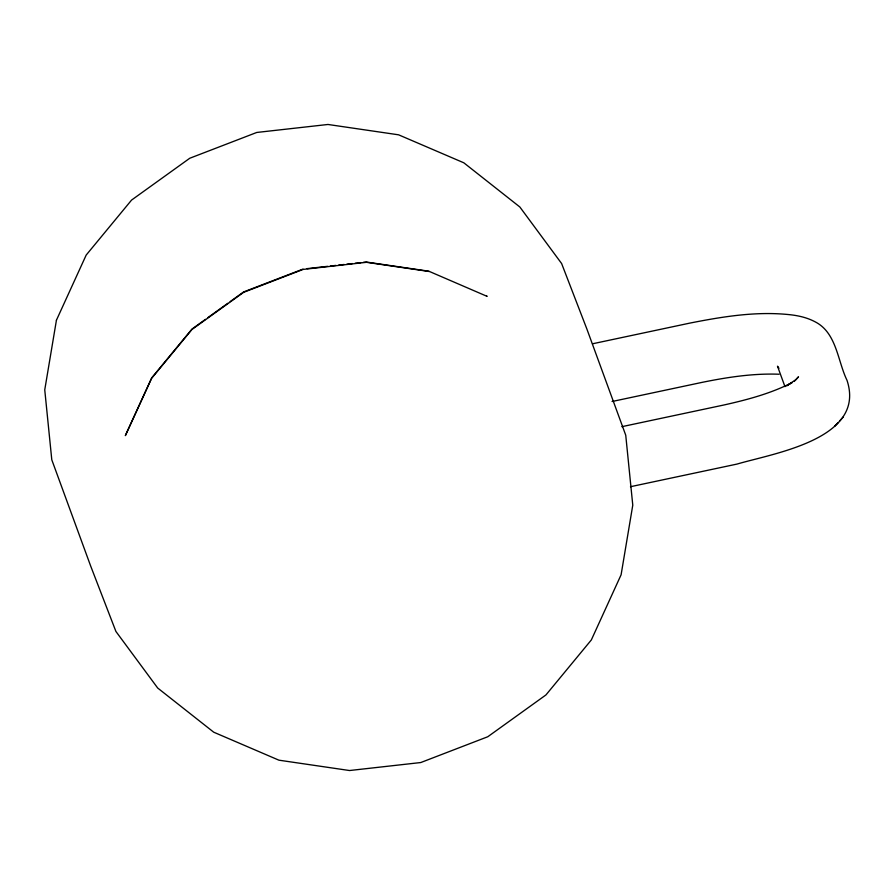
<?xml version="1.0" encoding="UTF-8"?>
<svg xmlns="http://www.w3.org/2000/svg" width="895" height="895" viewBox="0 0 895 895"><rect width="100%" height="100%" fill="white"/><g stroke="black" fill="none" stroke-linecap="round" stroke-linejoin="round"><path stroke-width="1.34" d="M630.472 486.712L736.954 464.091C774.287 453.127 866.36 438.919 847.006 380.308C837.507 360.752 836.702 332.66 814.92 321.708C806.552 317.3 797.255 315.364 787.913 314.503C755.145 311.303 722.243 316.729 690.168 323.039L592.512 343.792M794.201 381.46L798.508 376.829L795.845 379.681L786.582 385.834L792.019 382.646C770.606 393.599 747.146 399.796 723.786 405.021L621.857 426.68M834.565 426.389L838.201 422.485M839.499 421.064L843.336 416.947M205.458 319.358L192 329.036L151.747 377.802L125.345 435.63L151.591 378.372L191.944 329.494L243.641 292.329L303.159 269.417L366.458 262.313L429.208 271.509M207.696 317.747L227.889 303.237M230.127 301.626L243.585 291.949L302.98 269.093M612.068 401.508L702.329 382.322C727.557 377.198 753.277 373.249 779.086 374.233M307.097 268.634L327.693 266.318M330.434 266.016L335.927 265.401M338.668 265.088L344.161 264.472M346.913 264.17L352.406 263.555M355.147 263.242L360.64 262.627M363.392 262.313L366.133 262.011L428.75 271.185L487.148 296.379L486.556 295.999M778.952 368.292L777.486 366.189L784.971 386.651M56.43 320.209L44.75 389.84L51.787 459.784L90.641 565.964L115.914 631.456L157.688 688.02L213.726 732.199L278.916 760.179L349.542 770.528L420.773 762.54L487.764 736.753L545.95 694.934L591.349 639.925L621.096 574.791L632.776 505.16L625.739 435.216L586.885 329.036L561.624 263.544L519.838 206.98L463.811 162.8L398.611 134.821L327.984 124.472L256.753 132.46L189.762 158.247L131.576 200.066L86.177 255.075L56.43 320.209"/></g></svg>
